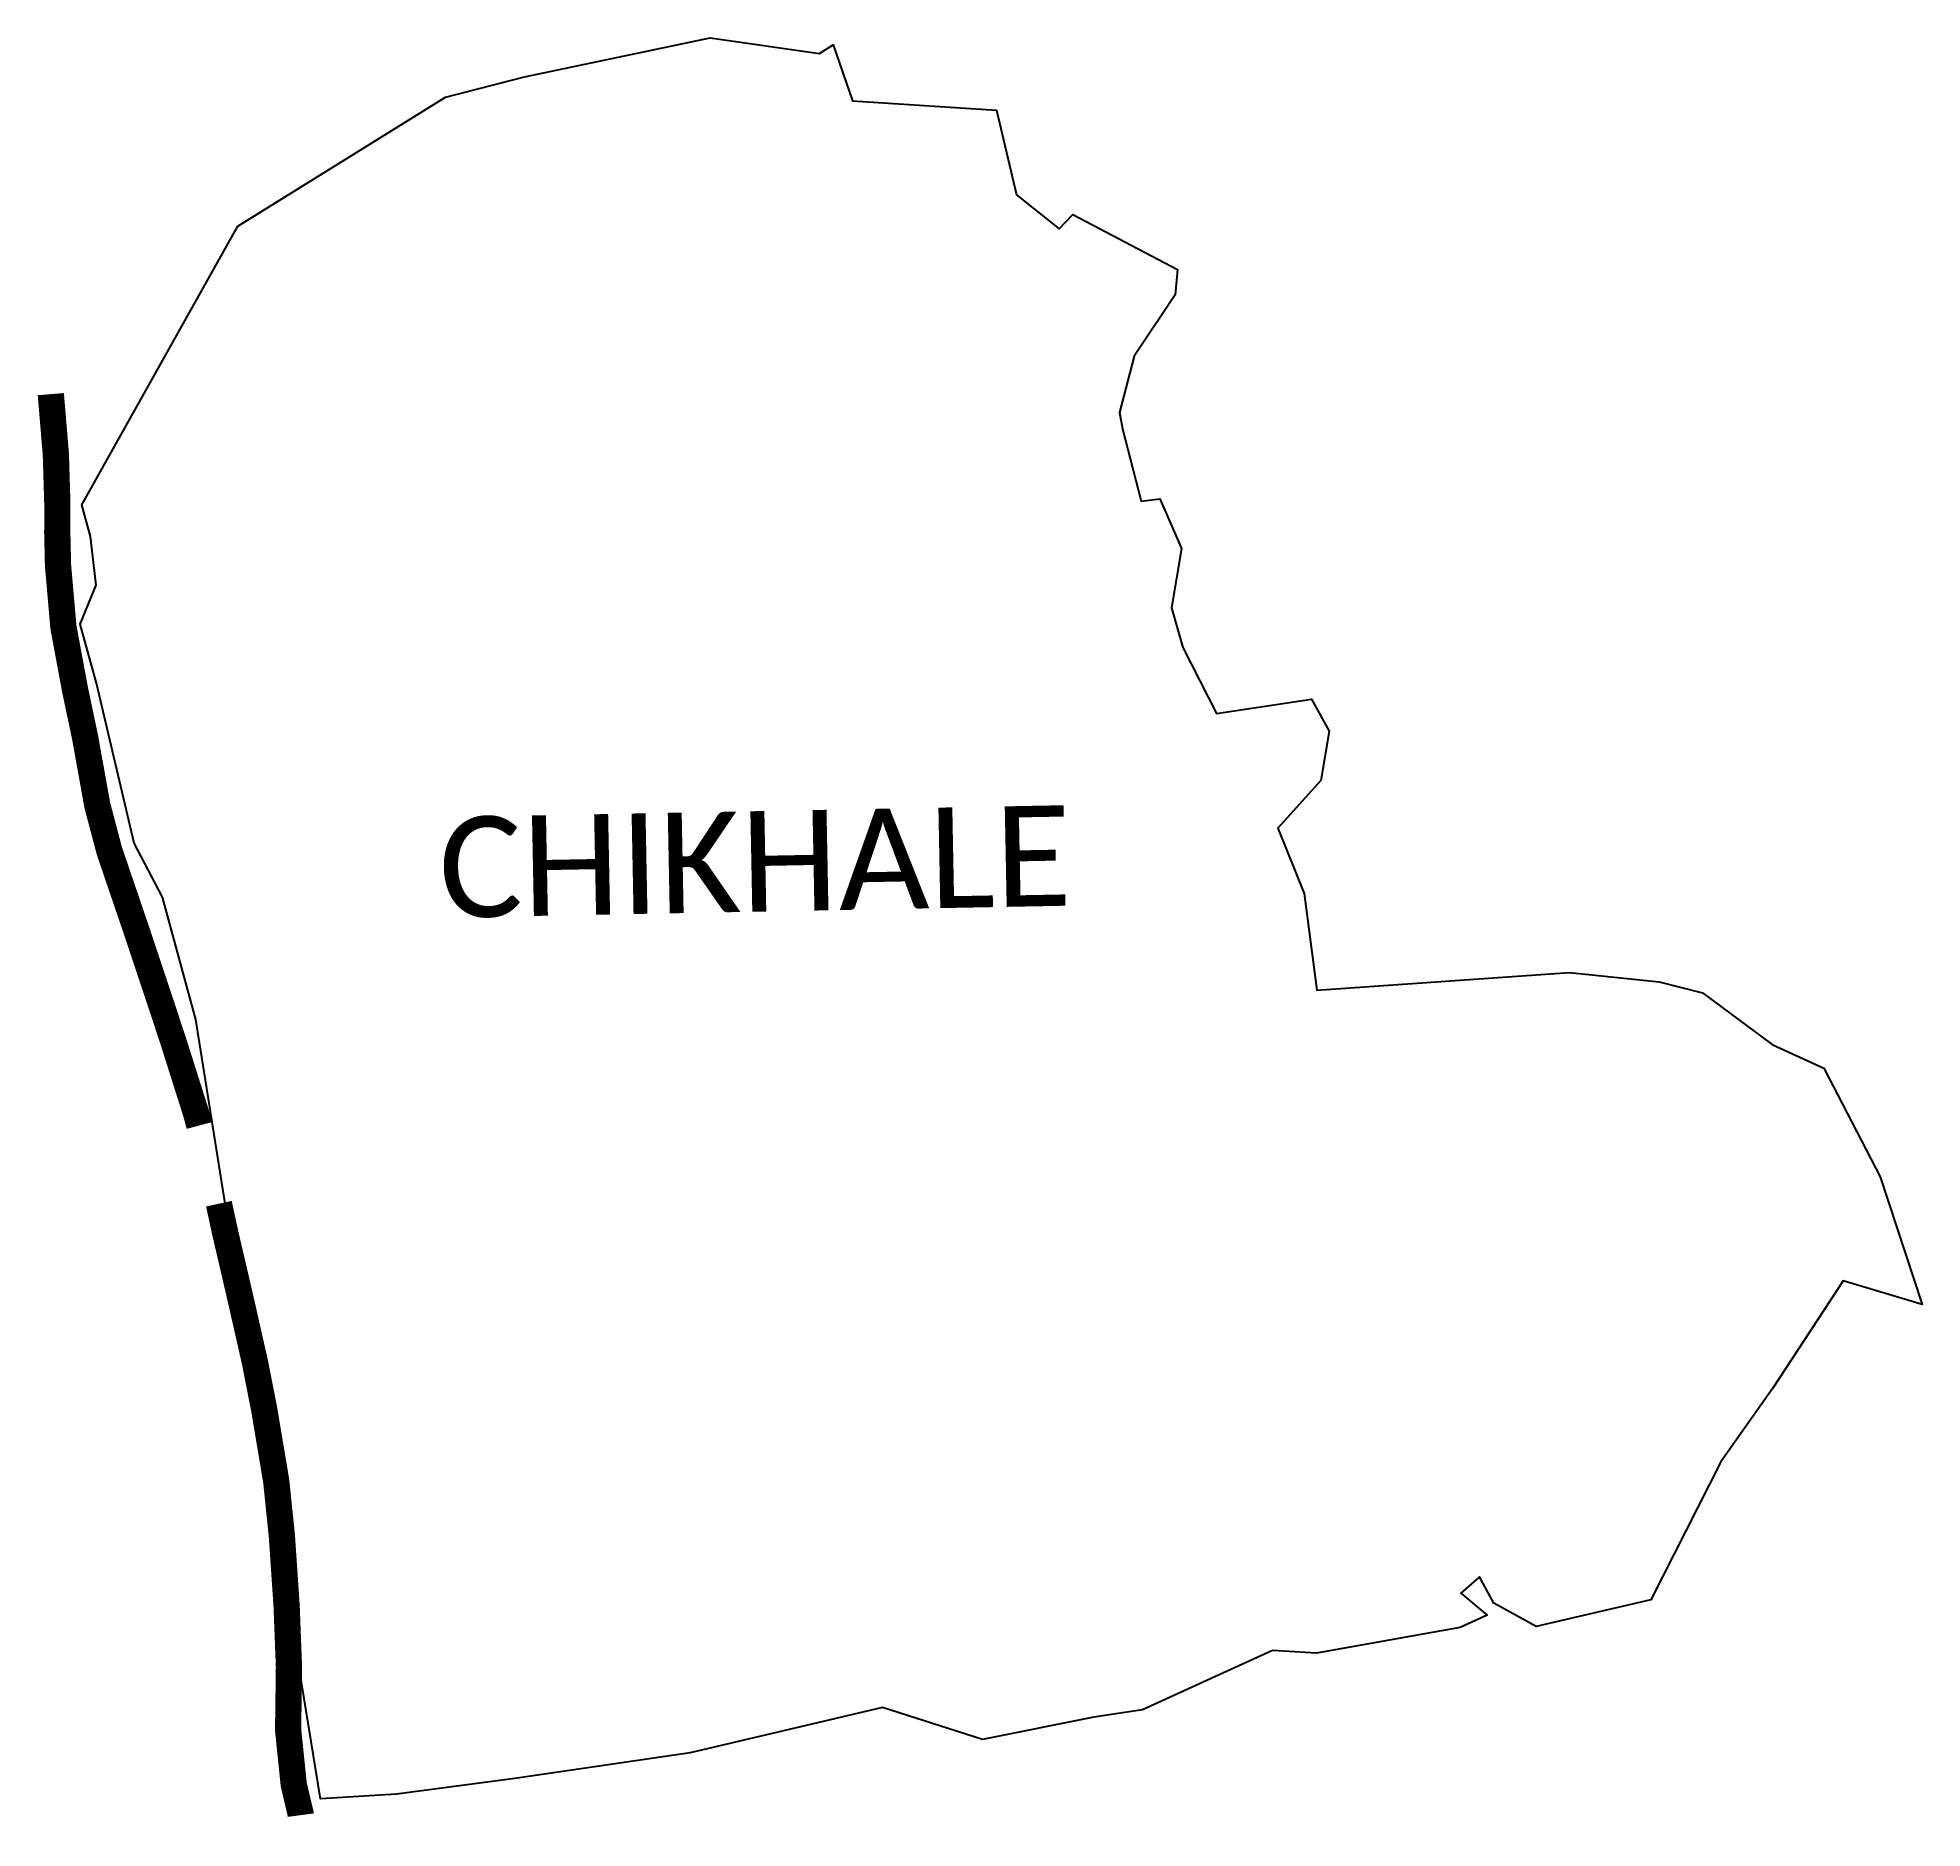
# Model space of a CAD drawing. Header units: metres. Extents: x 260490 to 264081, y 2217226 to 2220636.
import ezdxf

# ---------------------------------------------------------------- set-up
doc = ezdxf.new("R2010")
doc.units = ezdxf.units.M
doc.header["$MEASUREMENT"] = 0
for name, color, linetype in [('UNPROTECTED', 130, 'Continuous'), ('village', 3, 'Continuous'), ('VILLAGE NAME', 250, 'Continuous')]:
    doc.layers.add(name, color=color, linetype=linetype)
doc.styles.get("Standard").update_dxf_attribs({"font": 'arial.ttf'})

msp = doc.modelspace()

# ---------------------------------------------------------------- linework, layer by layer
at = {"layer": 'UNPROTECTED', "flags": 128}
msp.add_lwpolyline([(260515.4, 2219957.2, 50, 50, 0), (260525, 2219842.2, 50, 50, 0), (260527.8, 2219748.7, 50, 50, 0), (260527.7, 2219692.6, 50, 50, 0), (260529.1, 2219631.1, 50, 50, 0), (260539.4, 2219513.3, 50, 50, 0), (260561.7, 2219393.5, 50, 50, 0), (260580.4, 2219305, 50, 50, 0), (260603.9, 2219174.3, 50, 50, 0), (260627, 2219087, 50, 50, 0), (260677.9, 2218937.8, 50, 50, 0), (260707.2, 2218849.8, 50, 50, 0), (260746.2, 2218732.6, 50, 50, 0), (260791.9, 2218588.5, 50, 50, 0), (260798.4, 2218564.3, 0, 0, 0)], format="xyseb", dxfattribs=at)
at = {"layer": 'UNPROTECTED', "const_width": 50, "flags": 128}
msp.add_lwpolyline([(260835.6, 2218415.3), (260848.1, 2218357.8), (260875.9, 2218238.5), (260904.5, 2218112.2), (260921.8, 2218024), (260944.8, 2217887.1), (260955.5, 2217783.5), (260964.6, 2217649.4), (260969.1, 2217533.1), (260967.5, 2217412.8), (260978.2, 2217309), (260991.4, 2217253), (260991.7, 2217250.7)], dxfattribs=at)
at = {"layer": 'village'}
msp.add_lwpolyline([(260871.8, 2220277.1), (261267.4, 2220522.8)], dxfattribs=at)
for points in [[(261267.4, 2220522.8, 0), (261417.9, 2220561.6, 0), (261771.5, 2220636.1, 0), (261980.1, 2220605.9, 0), (262006.2, 2220622.5, 0), (262043, 2220516.1, 0), (262316.8, 2220498, 0), (262355.3, 2220336.9, 0), (262436.6, 2220271.8, 0), (262462.4, 2220299.4, 0), (262662.2, 2220194.6, 0), (262657.3, 2220146.5, 0), (262579.3, 2220029.3, 0), (262551.7, 2219922, 0), (262557.3, 2219890.9, 0), (262592.4, 2219753.7, 0), (262628, 2219758.1, 0), (262669.8, 2219663.5, 0), (262650.6, 2219550.3, 0), (262672, 2219474.9, 0), (262736.5, 2219348.9, 0), (262917.3, 2219376.5, 0), (262950.7, 2219315.2, 0), (262935.1, 2219221.3, 0), (262853.1, 2219130.8, 0), (262903.5, 2219006.2, 0)], [(262903.5, 2219006.2, 0), (262927.6, 2218822.2, 0), (263408.5, 2218855.4, 0), (263579.5, 2218837.8, 0), (263662.1, 2218817.2, 0), (263794.9, 2218718.4, 0), (263893.5, 2218673.3, 0), (264000.9, 2218466.6, 0), (264080.9, 2218223, 0), (263929.8, 2218268.4, 0), (263795.8, 2218063.7, 0), (263697.3, 2217923.5, 0), (263563.5, 2217660.7, 0), (263345.4, 2217610, 0), (263264.4, 2217654.4, 0), (263237.5, 2217704.7, 0), (263201.6, 2217673.3, 0), (263251.6, 2217631.6, 0), (263200.2, 2217608.2, 0), (262927, 2217559.4, 0), (262843.1, 2217564.3, 0), (262595, 2217451.5, 0), (262502.8, 2217437.6, 0), (262290.7, 2217394.5, 0), (262100.1, 2217455.5, 0), (261733.6, 2217369.1, 0), (261399.7, 2217320.3, 0), (261174.2, 2217290.4, 0), (261029.4, 2217281.8, 0), (260957.4, 2217722.7, 0), (260948.1, 2217800.6, 0), (260854.4, 2218372, 0), (260791.6, 2218766, 0), (260727.9, 2218999, 0), (260674.1, 2219102, 0), (260602.7, 2219406.9, 0), (260571, 2219519.3, 0), (260601.5, 2219593.5, 0), (260590.8, 2219685.9, 0), (260574.4, 2219746.7, 0), (260871.8, 2220277.1, 0)]]:
    msp.add_polyline3d(points, dxfattribs=at)

# ---------------------------------------------------------------- texts
at = {"layer": 'VILLAGE NAME', "insert": (261252.6, 2219151.3), "char_height": 191.456, "attachment_point": 1, "rotation": 1.1028}
msp.add_mtext_dynamic_manual_height_columns('{\\fCalibri|b0|i0|c0|p34;CHIKHALE}', width=161.46, gutter_width=957.3, heights=[0], dxfattribs=at)

doc.saveas('drawing.dxf')
